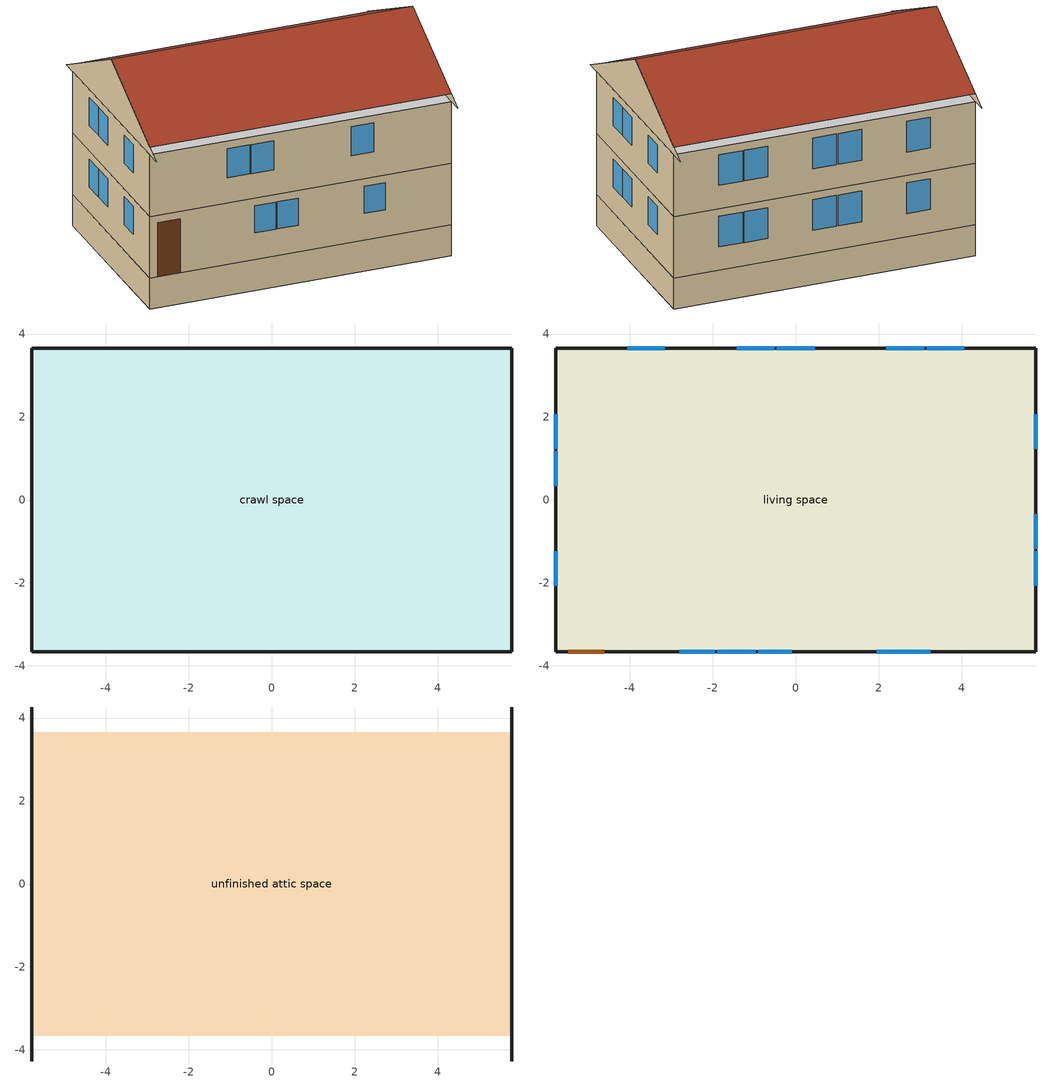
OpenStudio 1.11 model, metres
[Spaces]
crawl space
 floor ground: 5.79,3.66 5.79,-3.66 -5.79,-3.66 -5.79,3.66 z-1.22
 wall ground: 5.79,3.66 -5.79,3.66 -5.79,-3.66 5.79,-3.66 5.79,3.66 z-1.22:0
living space
 floor adiabatic: 5.79,3.66 5.79,-3.66 -5.79,-3.66 -5.79,3.66 z2.44
 floor to crawl space: 5.79,3.66 5.79,-3.66 -5.79,-3.66 -5.79,3.66 z0
 wall outside: -5.79,-3.66 5.79,-3.66 5.79,3.66 -5.79,3.66 -5.79,-3.66 z2.44:4.88; -5.79,-3.66 5.79,-3.66 5.79,3.66 -5.79,3.66 -5.79,-3.66 z0:2.44
 window: 0.46,3.66 -0.46,3.66 / 3.09,3.66 2.18,3.66 / -3.15,3.66 -4.06,3.66 / -0.52,3.66 -1.43,3.66 / 4.06,3.66 3.15,3.66 z3.36:4.57; 5.79,-2.07 5.79,-1.24 / -5.79,-1.24 -5.79,-2.07 / -5.79,1.18 -5.79,0.35 / 5.79,1.24 5.79,2.07 / -5.79,2.07 -5.79,1.24 / 5.79,-1.18 5.79,-0.35 z3.46:4.57; -5.79,1.18 -5.79,0.35 / 5.79,-1.18 5.79,-0.35 / 5.79,-2.07 5.79,-1.24 / 5.79,1.24 5.79,2.07 / -5.79,-1.24 -5.79,-2.07 / -5.79,2.07 -5.79,1.24 z1.03:2.13; 0.46,3.66 -0.46,3.66 / -3.15,3.66 -4.06,3.66 / 3.09,3.66 2.18,3.66 / -0.52,3.66 -1.43,3.66 / 4.06,3.66 3.15,3.66 z0.92:2.13; 1.95,-3.66 2.81,-3.66 / -2.81,-3.66 -1.95,-3.66 / -1.89,-3.66 -1.03,-3.66 z3.43:4.57; -0.9,-3.66 -0.1,-3.66 / -1.77,-3.66 -0.96,-3.66 / 2.44,-3.66 3.25,-3.66 z1.06:2.13
 door: -5.49,-3.66 -4.62,-3.66 z0:2.13
unfinished attic space
 floor to living space: 5.79,3.66 5.79,-3.66 -5.79,-3.66 -5.79,3.66 z4.88
 wall outside: 5.79,0,7.01 5.79,-4.27,4.88 5.79,4.27,4.88; -5.79,0,7.01 -5.79,4.27,4.88 -5.79,-4.27,4.88
 roof outside: -5.79,0,7.01 -5.79,-3.66,5.18 5.79,-3.66,5.18 5.79,0,7.01; 5.79,0,7.01 5.79,3.66,5.18 -5.79,3.66,5.18 -5.79,0,7.01
[Site]
Atlanta Hartsfield Intl Ap: Latitude {deg}=33.63; Longitude {deg}=-84.43; Time Zone {hr}=-5; Elevation {m}=308; Terrain=Suburbs
[Building]
Atlanta Hartsfield Intl Ap GA 1824 sqft: North Axis {deg}=180
[ClimateZones]
Climate Zone Institution Name 1=ASHRAE; Climate Zone Document Name 1=ANSI/ASHRAE Standard 169; Climate Zone Document Year 1=2006; Climate Zone Institution Name 2=CEC; Climate Zone Document Name 2=California Climate Zone Descriptions; Climate Zone Document Year 2=1995
[ThermalZone] Use Ideal Air Loads=No
Name | Multiplier | Ceiling Height {m} | Volume {m3}
living zone | 1 | 4.8768 | 413.199
crawl zone | 1 | 1.2192 | 103.3
unfinished attic zone |  | 2.1336 | 77.4749
[Sizing:Zone] Zone Cooling Design Supply Air Temperature Input Method=SupplyAirTemperature; Zone Cooling Design Supply Air Temperature {C}=14; Zone Cooling Design Supply Air Temperature Difference {deltaC}=11.11; Zone Heating Design Supply Air Temperature Input Method=SupplyAirTemperature; Zone Heating Design Supply Air Temperature {C}=40; Zone Heating Design Supply Air Temperature Difference {deltaC}=11.11; Zone Cooling Design Supply Air Humidity Ratio {kg-H2O/kg-air}=0.0085; Zone Heating Design Supply Air Humidity Ratio {kg-H2O/kg-air}=0.008; Cooling Design Air Flow Method=DesignDay; Heating Design Air Flow Method=DesignDay; Account for Dedicated Outdoor Air System=No; Dedicated Outdoor Air System Control Strategy=NeutralSupplyAir; Dedicated Outdoor Air Low Setpoint Temperature for Design {C}=Autosize; Dedicated Outdoor Air High Setpoint Temperature for Design {C}=Autosize
living zone; crawl zone; unfinished attic zone
[Space]
Name | Space Type | Thermal Zone
living space | living space type | living zone
crawl space | crawl space type | crawl zone
unfinished attic space | unfinished attic space type | unfinished attic zone
[SpaceType]
unfinished attic space type; living space type; crawl space type
[ElectricEquipment]
unit=1|bed=3.0|bath=2.0|space=living space: Electric Equipment Definition=unit=1|bed=3.0|bath=2.0|space={7cf2f5a6-2c87-4fd7-80c2-e3c2a8c42b71}; Space or SpaceType=living space type; Schedule=empty_schedule
[Schedule:Ruleset]
empty_schedule: Default Day Schedule=Schedule Day 1
[Schedule:Day]
Schedule Day 1: 24, 0, 0
